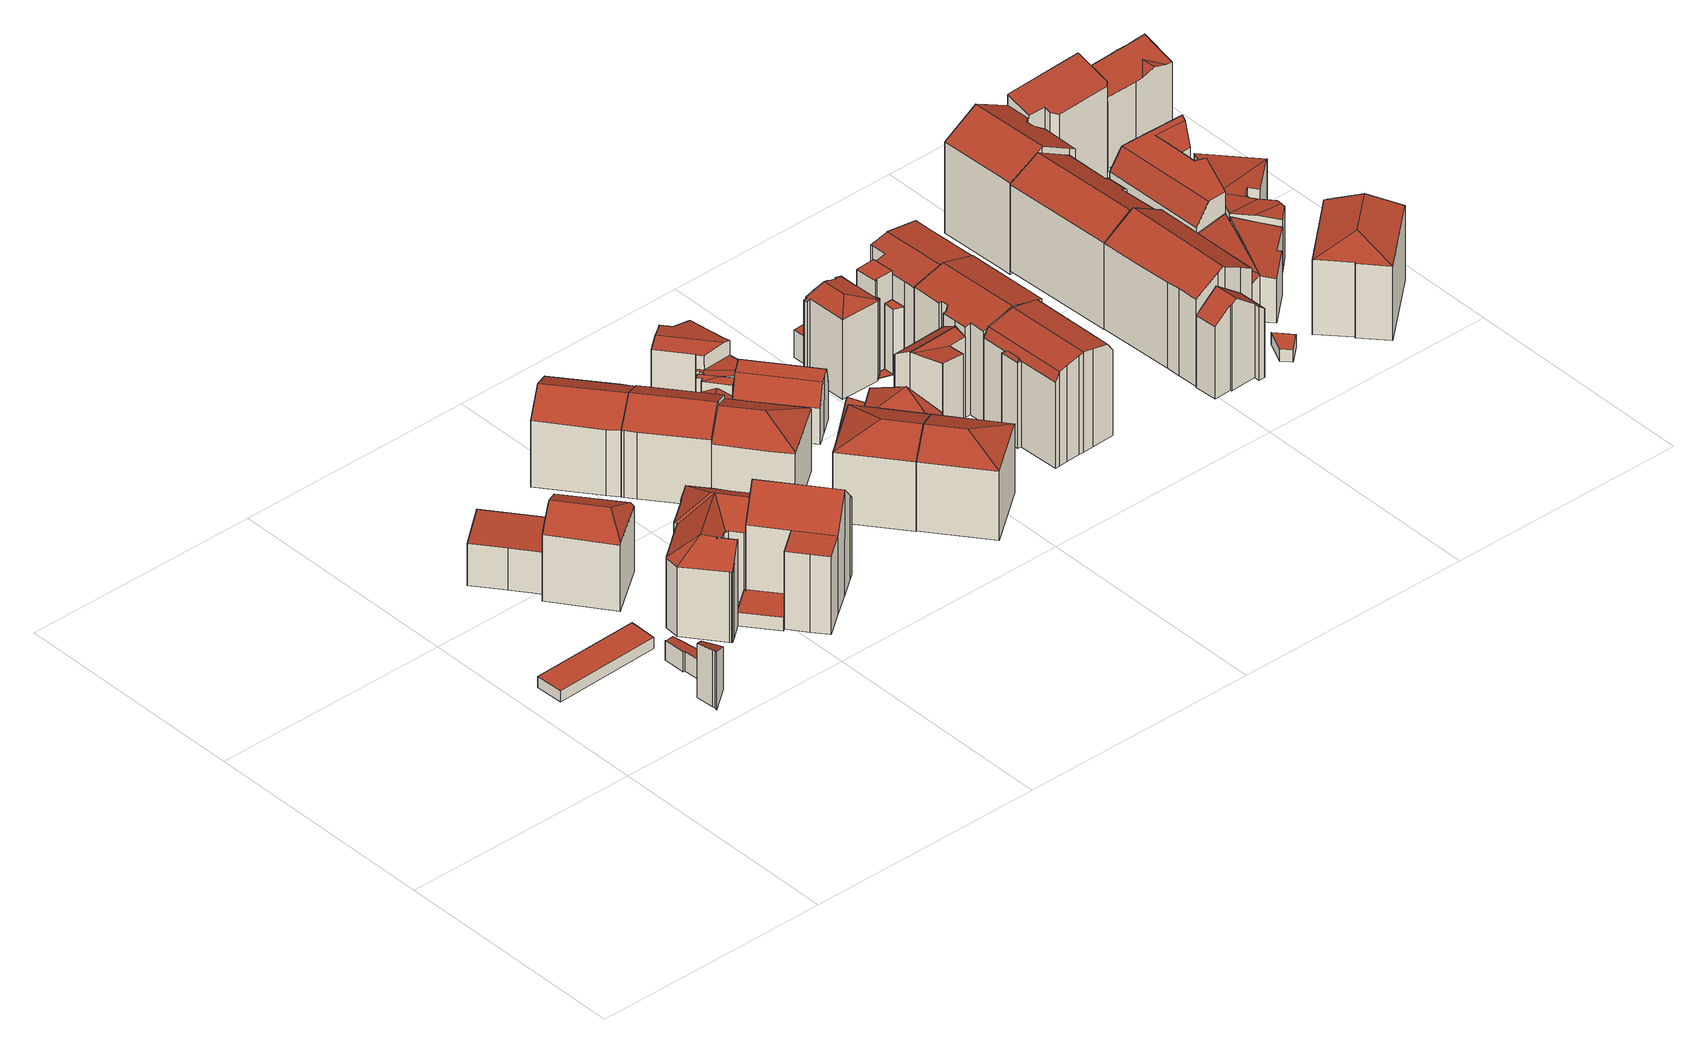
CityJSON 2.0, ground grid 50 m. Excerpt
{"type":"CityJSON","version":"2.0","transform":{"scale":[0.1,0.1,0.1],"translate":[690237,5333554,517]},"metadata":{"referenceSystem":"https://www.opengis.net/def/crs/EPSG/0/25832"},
"CityObjects":{
"building1":{"type":"Building","attributes":{"Gemeindeschluessel":"09162000","HoeheDach":"524.640","HoeheGrund":"522.161","Methode":"1000","NiedrigsteTraufeDesGebaeudes":"524.640","Geometrietyp2DReferenz":"3000","function":"31001_2000","roofType":"1000","measuredHeight":2.48},"geometry":[{"type":"MultiSurface","lod":"2","boundaries":[[[0,1,2,3]],[[4,2,1,5]],[[6,3,2,4]],[[0,7,5,1]],[[4,5,7,6]],[[3,6,7,0]]],"semantics":{"surfaces":[{"type":"WallSurface"},{"type":"RoofSurface"},{"type":"GroundSurface"}],"values":[0,1,0,0,0,2]}}]},
"building2":{"type":"Building","attributes":{"Gemeindeschluessel":"09162000","HoeheDach":"529.881","HoeheGrund":"517.242","Methode":"2000","NiedrigsteTraufeDesGebaeudes":"526.532","Geometrietyp2DReferenz":"3000","function":"31001_2000","roofType":"2100","measuredHeight":12.64},"geometry":[{"type":"MultiSurface","lod":"2","boundaries":[[[8,9,10,11,12,13,14,15]],[[16,17,18,19,20,21,22,23]],[[13,18,17,14]],[[11,20,19,12]],[[15,16,23,8]],[[12,19,18,13]],[[10,21,20,11]],[[8,23,22,9]],[[14,17,16,15]],[[9,22,21,10]]],"semantics":{"surfaces":[{"type":"GroundSurface"},{"type":"RoofSurface"},{"type":"WallSurface"}],"values":[0,1,2,2,2,2,2,2,2,2]}}]},
"building3":{"type":"Building","attributes":{"Gemeindeschluessel":"09162000","HoeheDach":"525.467","HoeheGrund":"521.162","Methode":"1000","NiedrigsteTraufeDesGebaeudes":"525.087","Geometrietyp2DReferenz":"3000","function":"31001_2000","roofType":"1000","measuredHeight":4.3},"geometry":[{"type":"MultiSurface","lod":"2","boundaries":[[[24,25,26,27]],[[28,29,30,31,24,27,32]],[[33,34,35,26,25,36,37]],[[31,36,25,24]],[[32,35,34,28]],[[29,33,37,30]],[[27,26,35,32]],[[33,29,28,34]],[[30,37,36,31]]],"semantics":{"surfaces":[{"type":"WallSurface"},{"type":"GroundSurface"},{"type":"RoofSurface"}],"values":[0,1,2,0,0,0,0,0,0]}}]},
"building4":{"type":"Building","attributes":{"Gemeindeschluessel":"09162000","HoeheDach":"531.888","HoeheGrund":"522.190","Methode":"2000","NiedrigsteTraufeDesGebaeudes":"531.393","Geometrietyp2DReferenz":"3000","function":"31001_1000","roofType":"1000","measuredHeight":9.7,"storeysAboveGround":3},"geometry":[{"type":"MultiSurface","lod":"2","boundaries":[[[38,39,40,41]],[[42,43,44,45]],[[46,47,43,42]],[[45,44,48,49]],[[39,48,44,43,47,40]],[[41,40,47,46]],[[41,46,42,45,49,38]],[[49,48,39,38]]],"semantics":{"surfaces":[{"type":"WallSurface"},{"type":"RoofSurface"},{"type":"GroundSurface"}],"values":[0,0,0,0,1,0,2,0]}}]},
"building5":{"type":"Building","attributes":{"Gemeindeschluessel":"09162000","HoeheDach":"539.670","HoeheGrund":"522.245","Methode":"2000","NiedrigsteTraufeDesGebaeudes":"536.514","Geometrietyp2DReferenz":"3000","function":"31001_1000","roofType":"3200","measuredHeight":17.43,"storeysAboveGround":5},"geometry":[{"type":"MultiSurface","lod":"2","boundaries":[[[50,51,52,53,54,55,56]],[[57,58,49,45,42,59]],[[53,60,61,54]],[[50,58,57,51]],[[42,45,55,54,61]],[[49,56,55,45]],[[58,50,56,49]],[[62,60,53,52]],[[52,51,57,59,62]],[[62,59,42,61,60]]],"semantics":{"surfaces":[{"type":"RoofSurface"},{"type":"GroundSurface"},{"type":"WallSurface"}],"values":[0,1,0,2,2,2,2,0,2,2]}}]},
"building6":{"type":"Building","attributes":{"Gemeindeschluessel":"09162000","HoeheDach":"525.543","HoeheGrund":"522.080","Methode":"1000","NiedrigsteTraufeDesGebaeudes":"525.543","Geometrietyp2DReferenz":"3000","function":"31001_1000","roofType":"1000","measuredHeight":3.46},"geometry":[{"type":"MultiSurface","lod":"2","boundaries":[[[63,64,65,66]],[[67,68,69,70]],[[69,68,65,64]],[[63,66,67,70]],[[66,65,68,67]],[[70,69,64,63]]],"semantics":{"surfaces":[{"type":"WallSurface"},{"type":"RoofSurface"},{"type":"GroundSurface"}],"values":[0,0,1,2,0,0]}}]},
"building7":{"type":"Building","attributes":{"Gemeindeschluessel":"09162000","HoeheDach":"541.050","HoeheGrund":"522.139","Methode":"2000","NiedrigsteTraufeDesGebaeudes":"537.330","Geometrietyp2DReferenz":"3000","function":"31001_1000","roofType":"3200","measuredHeight":18.91,"storeysAboveGround":4},"geometry":[{"type":"MultiSurface","lod":"2","boundaries":[[[71,72,73,74]],[[75,76,77,78]],[[79,80,81,82]],[[83,84,85,86,87]],[[88,89,90,91]],[[86,85,92,93,94,95,96,91,90,97,98]],[[99,100,72,71]],[[101,97,90,73,72,100]],[[102,96,95,103]],[[104,93,92,105]],[[106,107,108,109]],[[103,95,94,110]],[[75,111,112,113,114,76]],[[83,115,116,111,75,78,106,109,79,82,117,118,119,120,99,71,74,89,88,102,103,110,104,105,84]],[[121,122,81,80,108,107,77,76,114,123]],[[123,114,113]],[[105,92,85,84]],[[124,125,98,97,101]],[[121,118,117,122]],[[110,94,93,104]],[[123,98,125,126]],[[82,81,122,117]],[[99,120,124,101,100]],[[123,113,112,127,128,98]],[[123,126,129,121]],[[83,87,130,115]],[[115,130,131,116]],[[86,98,128,132,131,130,87]],[[74,73,90,89]],[[88,91,96,102]],[[118,121,129,119]],[[111,116,131,132,127,112]],[[132,128,127]],[[78,77,107,106]],[[109,108,80,79]],[[125,124,120,119,129,126]]],"semantics":{"surfaces":[{"type":"WallSurface"},{"type":"RoofSurface"},{"type":"GroundSurface"}],"values":[0,0,0,0,0,1,0,1,0,0,0,0,0,2,1,0,0,1,0,0,1,0,0,1,1,0,0,1,0,0,0,0,1,0,0,0]}}]},
"building8":{"type":"Building","attributes":{"Gemeindeschluessel":"09162000","HoeheDach":"544.870","HoeheGrund":"522.069","Methode":"2000","NiedrigsteTraufeDesGebaeudes":"524.970","Geometrietyp2DReferenz":"3000","function":"31001_1000","roofType":"3100","measuredHeight":22.8,"storeysAboveGround":6},"geometry":[{"type":"MultiSurface","lod":"2","boundaries":[[[133,134,135,106]],[[136,137,138,139,140]],[[141,142,143,144]],[[136,145,146,147,148,133,106,78,115,83,84,105,104,149,150,137]],[[148,151,134,133]],[[106,135,152,78]],[[105,153,154,104]],[[142,155,140,139,156,143]],[[115,157,144,83]],[[146,158,159,147]],[[145,160,158,146]],[[145,136,140,155,160]],[[84,161,153,105]],[[159,158,160,155,142,162]],[[150,163,138,137]],[[135,134,151,141,144,157,152]],[[148,147,159,162,151]],[[78,152,157,115]],[[84,83,144,143,156,161]],[[139,138,163,164,154,153,161,156]],[[104,154,164,149]],[[151,162,142,141]],[[149,164,163,150]]],"semantics":{"surfaces":[{"type":"WallSurface"},{"type":"GroundSurface"},{"type":"RoofSurface"}],"values":[0,0,0,1,0,0,0,2,0,0,0,0,0,2,0,2,0,0,0,2,0,0,0]}}]},
"building9":{"type":"Building","attributes":{"Gemeindeschluessel":"09162000","HoeheDach":"539.805","HoeheGrund":"521.990","Methode":"1000","NiedrigsteTraufeDesGebaeudes":"536.413","Geometrietyp2DReferenz":"3000","function":"31001_9998","roofType":"3100","measuredHeight":17.82,"storeysAboveGround":4},"geometry":[{"type":"MultiSurface","lod":"2","boundaries":[[[165,166,167,168]],[[169,170,171,172]],[[171,173,166,165,174,172]],[[175,176,170,169]],[[168,167,177,178]],[[179,175,169,172,174,165,168,178]],[[180,177,167,166,173]],[[170,176,180,173,171]],[[175,179,178,177,180,176]]],"semantics":{"surfaces":[{"type":"WallSurface"},{"type":"GroundSurface"},{"type":"RoofSurface"}],"values":[0,0,0,0,0,1,2,2,0]}}]},
"building10":{"type":"Building","attributes":{"Gemeindeschluessel":"09162000","HoeheDach":"539.995","HoeheGrund":"521.980","Methode":"1000","NiedrigsteTraufeDesGebaeudes":"536.562","Geometrietyp2DReferenz":"3000","function":"31001_9998","roofType":"3100","measuredHeight":18.02,"storeysAboveGround":4},"geometry":[{"type":"MultiSurface","lod":"2","boundaries":[[[181,182,183,184]],[[185,186,183,182,187,188,189,190]],[[184,183,186,191]],[[190,189,188,192,178,179,193,175]],[[181,194,195,196,187,182]],[[197,191,186,185,190,175]],[[198,199,200,201]],[[201,200,196,195]],[[178,192,199,198]],[[195,194,181,184,191,197,175,193,179,178,198,201]],[[187,196,200,199,192,188]]],"semantics":{"surfaces":[{"type":"WallSurface"},{"type":"RoofSurface"},{"type":"GroundSurface"}],"values":[0,1,0,0,0,0,0,0,0,2,1]}}]},
"building11":{"type":"Building","attributes":{"Gemeindeschluessel":"09162000","HoeheDach":"539.338","HoeheGrund":"522.050","Methode":"1000","NiedrigsteTraufeDesGebaeudes":"535.625","Geometrietyp2DReferenz":"3000","function":"31001_9998","roofType":"3200","measuredHeight":17.29,"storeysAboveGround":4},"geometry":[{"type":"MultiSurface","lod":"2","boundaries":[[[202,203,204,205,206,207]],[[205,208,209,210,206]],[[195,210,209,201]],[[208,211,212,213,214,201,209]],[[215,216,217,213,212,218,204,203]],[[219,215,203,202,207,181]],[[207,206,210,195,194,181]],[[218,212,211,208,205,204]],[[217,216,215,219,181,194,195,201,214,213]]],"semantics":{"surfaces":[{"type":"RoofSurface"},{"type":"WallSurface"},{"type":"GroundSurface"}],"values":[0,0,1,1,1,1,1,0,2]}}]},
"building12":{"type":"Building","attributes":{"Gemeindeschluessel":"09162000","HoeheDach":"525.120","HoeheGrund":"522.160","Methode":"2000","NiedrigsteTraufeDesGebaeudes":"525.120","Geometrietyp2DReferenz":"3000","function":"31001_2000","roofType":"1000","measuredHeight":2.96},"geometry":[{"type":"MultiSurface","lod":"2","boundaries":[[[220,221,222,223]],[[224,225,221,220]],[[226,227,228,229]],[[229,228,225,224]],[[223,226,229,224,220]],[[223,222,227,226]],[[221,225,228,227,222]]],"semantics":{"surfaces":[{"type":"WallSurface"},{"type":"GroundSurface"},{"type":"RoofSurface"}],"values":[0,0,0,0,1,0,2]}}]},
"building13":{"type":"Building","attributes":{"Gemeindeschluessel":"09162000","HoeheDach":"540.180","HoeheGrund":"521.940","Methode":"2000","NiedrigsteTraufeDesGebaeudes":"537.016","Geometrietyp2DReferenz":"3000","function":"31001_9998","roofType":"3200","measuredHeight":18.24,"storeysAboveGround":4},"geometry":[{"type":"MultiSurface","lod":"2","boundaries":[[[230,231,232]],[[233,234,230,232]],[[235,233,232,236]],[[237,238,239,240,241,242]],[[235,243,239,238,234,233]],[[243,235,236,244,245,241,240,239]],[[245,246,242,241]],[[234,238,237,242,246,231,230]],[[232,231,246,245,244,236]]],"semantics":{"surfaces":[{"type":"RoofSurface"},{"type":"WallSurface"},{"type":"GroundSurface"}],"values":[0,0,1,1,1,2,1,0,1]}}]},
"building14":{"type":"Building","attributes":{"Gemeindeschluessel":"09162000","HoeheDach":"525.153","HoeheGrund":"522.140","Methode":"1000","NiedrigsteTraufeDesGebaeudes":"525.153","Geometrietyp2DReferenz":"3000","function":"31001_2000","roofType":"1000","measuredHeight":3.01},"geometry":[{"type":"MultiSurface","lod":"2","boundaries":[[[247,248,249,250]],[[251,252,253,254]],[[255,256,254,253]],[[257,247,250,251,254,256]],[[247,257,256,255,258,248]],[[248,258,255,253,252,249]],[[250,249,252,251]]],"semantics":{"surfaces":[{"type":"WallSurface"},{"type":"GroundSurface"},{"type":"RoofSurface"}],"values":[0,0,0,1,0,2,0]}}]},
"building15":{"type":"Building","attributes":{"Gemeindeschluessel":"09162000","HoeheDach":"532.140","HoeheGrund":"522.130","Methode":"2000","NiedrigsteTraufeDesGebaeudes":"529.774","Geometrietyp2DReferenz":"3000","function":"31001_9998","roofType":"3100","measuredHeight":10.01,"storeysAboveGround":2},"geometry":[{"type":"MultiSurface","lod":"2","boundaries":[[[259,260,254,261,262,263,264]],[[265,266,267,268,269,270,271]],[[272,273,274,275,276,277]],[[267,266,278,279,280,268]],[[254,260,281,251]],[[282,264,263,265,271]],[[265,263,262,283,278,266]],[[275,274,284,285,286,276]],[[287,270,269,288]],[[289,251,281,284,274,273]],[[285,259,264,282,271,286]],[[276,286,271,270,287,290,277]],[[288,269,268,280]],[[261,254,251,289,273,272,277,290,287,288,280,279,278,283,262]],[[281,260,259,285,284]]],"semantics":{"surfaces":[{"type":"WallSurface"},{"type":"RoofSurface"},{"type":"GroundSurface"}],"values":[0,1,0,0,0,1,0,1,0,0,0,0,0,2,1]}}]},
"building16":{"type":"Building","attributes":{"Gemeindeschluessel":"09162000","HoeheDach":"540.204","HoeheGrund":"522.020","Methode":"1000","NiedrigsteTraufeDesGebaeudes":"537.144","Geometrietyp2DReferenz":"3000","function":"31001_9998","roofType":"3200","measuredHeight":18.18,"storeysAboveGround":5},"geometry":[{"type":"MultiSurface","lod":"2","boundaries":[[[291,292,293,233]],[[294,295,291,296]],[[292,295,238,293]],[[296,297,298,299,294]],[[296,291,233,297]],[[299,238,295,294]],[[233,293,238,299,298,297]],[[295,292,291]]],"semantics":{"surfaces":[{"type":"RoofSurface"},{"type":"WallSurface"},{"type":"GroundSurface"}],"values":[0,1,0,2,1,1,1,0]}}]},
"building17":{"type":"Building","attributes":{"Gemeindeschluessel":"09162000","HoeheDach":"535.480","HoeheGrund":"522.100","Methode":"2000","NiedrigsteTraufeDesGebaeudes":"531.820","Geometrietyp2DReferenz":"3000","function":"31001_9998","roofType":"3100","measuredHeight":13.38,"storeysAboveGround":4},"geometry":[{"type":"MultiSurface","lod":"2","boundaries":[[[300,301,302,303,304,305]],[[306,307,308,309,310,311,312]],[[313,307,306,262]],[[300,305,314,315]],[[278,312,311,316]],[[317,318,319,320]],[[321,322,323,324,325,326,327,328,329,319,318,330]],[[331,328,327,332]],[[313,333,334,308,307]],[[335,336,333,313,262,278,316,337,301,300,315,338,339,340,341,317,320,342,331,332]],[[343,310,309,303,302]],[[338,323,322,339]],[[262,306,312,278]],[[309,344,304,303]],[[340,321,330,341]],[[337,316,311,310,343]],[[341,330,318,317]],[[320,319,329,342]],[[309,345,326,325,344]],[[335,346,347,336]],[[338,315,314,324,323]],[[337,343,302,301]],[[335,332,327,326,345,346]],[[305,304,344,325,324,314]],[[328,331,342,329]],[[336,347,334,333]],[[309,308,334,347,346,345]],[[321,340,339,322]]],"semantics":{"surfaces":[{"type":"WallSurface"},{"type":"RoofSurface"},{"type":"GroundSurface"}],"values":[0,1,0,0,0,0,1,0,0,2,1,0,0,0,0,0,0,0,0,0,0,0,0,1,0,0,1,0]}}]},
"building18":{"type":"Building","attributes":{"Gemeindeschluessel":"09162000","HoeheDach":"533.940","HoeheGrund":"521.995","Methode":"2000","NiedrigsteTraufeDesGebaeudes":"529.740","Geometrietyp2DReferenz":"3000","function":"31001_9998","roofType":"9999","measuredHeight":11.95,"storeysAboveGround":2},"geometry":[{"type":"MultiSurface","lod":"2","boundaries":[[[348,349,350,351]],[[352,353,354,355,356]],[[357,354,353,358]],[[359,360,361,356,355]],[[350,349,362,363,260]],[[364,358,353,352,365]],[[359,355,354,357]],[[366,367,361,360]],[[351,350,260,368]],[[364,348,351,368,366,360,359,357,358]],[[366,368,260,363,367]],[[348,364,365,362,349]],[[362,365,352,356,361,367,363]]],"semantics":{"surfaces":[{"type":"WallSurface"},{"type":"RoofSurface"},{"type":"GroundSurface"}],"values":[0,1,0,0,1,0,0,0,0,2,0,0,1]}}]},
"building19":{"type":"Building","attributes":{"Gemeindeschluessel":"09162000","HoeheDach":"525.887","HoeheGrund":"521.960","Methode":"1000","NiedrigsteTraufeDesGebaeudes":"523.948","Geometrietyp2DReferenz":"3000","function":"31001_2000","roofType":"2100","measuredHeight":3.93},"geometry":[{"type":"MultiSurface","lod":"2","boundaries":[[[369,370,371,372,373,374,375]],[[376,377,378,374,373,372]],[[370,369,375,379,380,381]],[[371,370,381,382,376,372]],[[382,381,380,379,378,377,376]],[[379,375,374,378]]],"semantics":{"surfaces":[{"type":"GroundSurface"},{"type":"WallSurface"},{"type":"RoofSurface"}],"values":[0,1,1,1,2,1]}}]},
"building20":{"type":"Building","attributes":{"Gemeindeschluessel":"09162000","HoeheDach":"532.690","HoeheGrund":"521.930","Methode":"1000","NiedrigsteTraufeDesGebaeudes":"529.383","Geometrietyp2DReferenz":"3000","function":"31001_1000","roofType":"3200","measuredHeight":10.76,"storeysAboveGround":2},"geometry":[{"type":"MultiSurface","lod":"2","boundaries":[[[383,384,385,386]],[[386,387,388,389,390,391,383]],[[388,392,393,389]],[[385,394,395]],[[384,396,394,385]],[[386,385,395,387]],[[391,396,384,383]],[[387,395,392,388]],[[396,391,390,389,393,394]],[[394,393,392,395]]],"semantics":{"surfaces":[{"type":"WallSurface"},{"type":"GroundSurface"},{"type":"RoofSurface"}],"values":[0,1,0,2,2,0,0,0,0,2]}}]},
"building21":{"type":"Building","attributes":{"Gemeindeschluessel":"09162000","HoeheDach":"540.610","HoeheGrund":"522.020","Methode":"2000","NiedrigsteTraufeDesGebaeudes":"538.799","Geometrietyp2DReferenz":"3000","function":"31001_9998","roofType":"1000","measuredHeight":18.59,"storeysAboveGround":5},"geometry":[{"type":"MultiSurface","lod":"2","boundaries":[[[397,398,399,400,401,402]],[[403,404,405,406,407,408,409]],[[410,411,412,413,414,415]],[[416,403,409,417,418,419]],[[420,421,422,423,424,425]],[[426,427,418,417,409,408,411,410,415]],[[428,429,430,398,397,402,401,431,432,419,418,427,433]],[[407,406,405,434,422,421,420,399,398,397,398,430,429,428,433,435,414,413,412]],[[432,424,423,436,404,403,416,419]],[[431,401,402,401,400,425,424,432]],[[434,405,404,436,423,422]],[[412,411,408,407]],[[435,433,427,426,415,414]],[[420,425,400,399]]],"semantics":{"surfaces":[{"type":"WallSurface"},{"type":"RoofSurface"},{"type":"GroundSurface"}],"values":[0,0,0,0,0,1,0,2,1,1,0,0,0,0]}}]},
"building22":{"type":"Building","attributes":{"Gemeindeschluessel":"09162000","HoeheDach":"528.140","HoeheGrund":"522.150","Methode":"2000","NiedrigsteTraufeDesGebaeudes":"528.140","Geometrietyp2DReferenz":"3000","function":"31001_2000","roofType":"1000","measuredHeight":5.99},"geometry":[{"type":"MultiSurface","lod":"2","boundaries":[[[437,438,439,440]],[[440,439,441,442]],[[443,444,445,446]],[[446,445,447,448]],[[445,444,441,439,438,449,450,447]],[[448,447,450,451]],[[442,441,444,443]],[[448,451,452,437,440,442,443,446]],[[451,450,449,452]],[[452,449,438,437]]],"semantics":{"surfaces":[{"type":"WallSurface"},{"type":"RoofSurface"},{"type":"GroundSurface"}],"values":[0,0,0,0,1,0,0,2,0,0]}}]},
"building23":{"type":"Building","attributes":{"Gemeindeschluessel":"09162000","HoeheDach":"536.360","HoeheGrund":"521.959","Methode":"9999","NiedrigsteTraufeDesGebaeudes":"522.053","Geometrietyp2DReferenz":"3000","function":"31001_2000","roofType":"1000","measuredHeight":14.4},"geometry":[{"type":"MultiSurface","lod":"2","boundaries":[[[453,454,455,456]],[[457,458,459,460,461,462]],[[462,461,463,464]],[[465,459,458,455,454]],[[457,462,464,453,456]],[[466,463,461,460]],[[465,466,460,459]],[[456,455,458,457]],[[464,463,466,465,454,453]]],"semantics":{"surfaces":[{"type":"WallSurface"},{"type":"RoofSurface"},{"type":"GroundSurface"}],"values":[0,0,0,1,2,1,0,0,0]}}]},
"building24":{"type":"Building","attributes":{"Gemeindeschluessel":"09162000","HoeheDach":"543.750","HoeheGrund":"521.941","Methode":"2000","NiedrigsteTraufeDesGebaeudes":"540.591","Geometrietyp2DReferenz":"3000","function":"31001_1000","roofType":"3100","measuredHeight":21.81,"storeysAboveGround":5},"geometry":[{"type":"MultiSurface","lod":"2","boundaries":[[[467,468,469,470]],[[471,472,473,474,475,476,477,478,479,480,481]],[[473,472,482]],[[470,469,483,484]],[[485,484,483,479,478]],[[467,486,487,488,468]],[[489,477,476,490]],[[491,471,481,492]],[[486,493,494,495,487]],[[486,467,470,484,485,489,490,496,497,491,492,498,493]],[[495,494,499,500]],[[491,497,482,472,471]],[[488,487,495,500,501]],[[475,474,502]],[[492,481,480,501,500,499,498]],[[502,474,473,482]],[[485,478,477,489]],[[496,502,482,497]],[[498,499,494,493]],[[479,483,469,468,488,501,480]],[[496,490,476,475,502]]],"semantics":{"surfaces":[{"type":"WallSurface"},{"type":"RoofSurface"},{"type":"GroundSurface"}],"values":[0,1,1,0,0,0,0,0,0,2,1,0,1,1,0,1,0,0,0,1,0]}}]},
"building25":{"type":"Building","attributes":{"Gemeindeschluessel":"09162000","HoeheDach":"543.053","HoeheGrund":"521.600","Methode":"2000","NiedrigsteTraufeDesGebaeudes":"538.747","Geometrietyp2DReferenz":"3000","function":"31001_9998","roofType":"3100","measuredHeight":21.45,"storeysAboveGround":5},"geometry":[{"type":"MultiSurface","lod":"2","boundaries":[[[503,504,505,506,507,508,509,510,511,512]],[[513,514,515,516]],[[517,518,519,520]],[[521,522,523,524]],[[525,518,517,526,527,528]],[[516,515,529,530]],[[531,532,533,534]],[[535,536,537,538]],[[539,540,541,542,543,544]],[[534,533,528,527]],[[545,532,531,546,547]],[[514,548,549,515]],[[550,551,552,553,554,555,506,505,504,503,512,556,557,523,522,558]],[[540,559,560,561,562,563,541]],[[520,519,564,565]],[[538,537,566,567]],[[568,569,570,554,553,552,551,571]],[[572,573,507,506,555,574]],[[549,548,575,576,577,566,537,536,564,519,518,525]],[[524,523,557,578]],[[556,512,511,579,580,581]],[[572,574,570,569,568,571,563,562,561,582,583,513,516,530,584,585,546,531,534,527,526,517,520,565,535,538,567,586,587,521,524,578,581,580,579,588,589,590,573]],[[510,509,508,507,573,590,589,588,579,511]],[[558,543,542,550]],[[559,540,539,576]],[[577,544,543,558,522,521,587,586,567,566]],[[565,564,536,535]],[[578,557,556,581]],[[591,529,515,549,525,528,533,532,545,547,592]],[[576,539,544,577]],[[574,555,554,570]],[[513,583,582,561,560,575,548,514]],[[575,560,559,576]],[[585,592,547,546]],[[584,530,529,591,592,585]],[[571,551,550,542,541,563]]],"semantics":{"surfaces":[{"type":"RoofSurface"},{"type":"WallSurface"},{"type":"GroundSurface"}],"values":[0,1,1,1,1,1,1,1,0,1,1,0,0,1,1,1,1,1,0,1,1,2,1,1,1,1,1,1,0,1,1,1,0,1,1,1]}}]},
"building26":{"type":"Building","attributes":{"Gemeindeschluessel":"09162000","HoeheDach":"525.810","HoeheGrund":"522.050","Methode":"1000","NiedrigsteTraufeDesGebaeudes":"525.810","Geometrietyp2DReferenz":"3000","function":"31001_2000","roofType":"1000","measuredHeight":3.76},"geometry":[{"type":"MultiSurface","lod":"2","boundaries":[[[593,594,595,596]],[[597,598,599,600]],[[601,602,594,593]],[[596,597,600,603,604,601,593]],[[604,605,602,601]],[[603,606,605,604]],[[600,599,606,603]],[[594,602,605,606,599,598,595]],[[596,595,598,597]]],"semantics":{"surfaces":[{"type":"WallSurface"},{"type":"GroundSurface"},{"type":"RoofSurface"}],"values":[0,0,0,1,0,0,0,2,0]}}]},
"building27":{"type":"Building","attributes":{"Gemeindeschluessel":"09162000","HoeheDach":"544.003","HoeheGrund":"521.900","Methode":"2000","NiedrigsteTraufeDesGebaeudes":"541.695","Geometrietyp2DReferenz":"3000","function":"31001_9998","roofType":"3100","measuredHeight":22.1,"storeysAboveGround":5},"geometry":[{"type":"MultiSurface","lod":"2","boundaries":[[[607,608,609,610]],[[611,612,613,614]],[[615,613,612,616,617,618,619,620]],[[621,622,623,624]],[[624,623,625,626]],[[627,620,619,628]],[[498,629,492,630,631,632,621,624,626,633,607,610,628,619,618,617,616]],[[610,609,627,628]],[[632,634,622,621]],[[634,635,636,637,614,613,615,620,627,609,608,638,625,623,622]],[[492,637,636,630]],[[625,638,608,607,633,626]],[[616,612,611,498]],[[629,498,611,614,637,492]],[[632,631,630,636,635,634]]],"semantics":{"surfaces":[{"type":"WallSurface"},{"type":"RoofSurface"},{"type":"GroundSurface"}],"values":[0,1,0,0,0,0,2,0,0,1,0,0,0,0,0]}}]},
"building28":{"type":"Building","attributes":{"Gemeindeschluessel":"09162000","HoeheDach":"541.361","HoeheGrund":"521.810","Methode":"2000","NiedrigsteTraufeDesGebaeudes":"536.863","Geometrietyp2DReferenz":"3000","function":"31001_1000","roofType":"3100","measuredHeight":19.55,"storeysAboveGround":4},"geometry":[{"type":"MultiSurface","lod":"2","boundaries":[[[639,640,641,642,643,644]],[[645,646,644,643,642,647,648,649,650,651,652,653,654,655]],[[648,656,657,649]],[[649,657,658,650]],[[646,645,655,659,660,661]],[[648,647,642,641,662,656]],[[653,663,664,654]],[[658,657,656,662,665,666]],[[654,664,659,655]],[[650,658,666,651]],[[641,640,639,661,660,659,664,663,665,662]],[[646,661,639,644]],[[665,663,653,652,651,666]]],"semantics":{"surfaces":[{"type":"WallSurface"},{"type":"GroundSurface"},{"type":"RoofSurface"}],"values":[0,1,0,0,0,0,0,2,0,0,2,0,0]}}]},
"building29":{"type":"Building","attributes":{"Gemeindeschluessel":"09162000","HoeheDach":"544.905","HoeheGrund":"521.960","Methode":"1000","NiedrigsteTraufeDesGebaeudes":"540.694","Geometrietyp2DReferenz":"3000","function":"31001_9998","roofType":"3100","measuredHeight":22.95,"storeysAboveGround":5},"geometry":[{"type":"MultiSurface","lod":"2","boundaries":[[[667,668,669,670]],[[671,672,673,674]],[[675,676,677,678,679,680,681,682,683]],[[684,685,676,675,683,686]],[[687,670,669,680,679,688]],[[682,681,689,690,691,692,686,683]],[[674,673,668,667]],[[690,689,693,694]],[[695,677,676,685]],[[669,668,673,672,696,693,689,681,680]],[[697,671,674,667,670,687,688,698,695,685,684,686,692,691,690,694]],[[694,693,696,697]],[[697,696,672,671]],[[688,679,678,698]],[[698,678,677,695]]],"semantics":{"surfaces":[{"type":"WallSurface"},{"type":"RoofSurface"},{"type":"GroundSurface"}],"values":[0,0,1,0,0,0,0,0,0,1,2,0,0,0,0]}}]},
"building30":{"type":"Building","attributes":{"Gemeindeschluessel":"09162000","HoeheDach":"544.667","HoeheGrund":"521.930","Methode":"2000","NiedrigsteTraufeDesGebaeudes":"540.165","Geometrietyp2DReferenz":"3000","function":"31001_9998","roofType":"3100","measuredHeight":22.74,"storeysAboveGround":5},"geometry":[{"type":"MultiSurface","lod":"2","boundaries":[[[699,700,701,702,703,704,705,706,707,708,709,710,711]],[[699,712,713,700]],[[711,714,712,699]],[[710,715,714,711]],[[708,716,717,709]],[[718,719,713,712,714,715,717,716,720,721,722]],[[723,718,722,724]],[[709,717,715,710]],[[722,721,706,705,704,724]],[[702,701,700,713,719,718,723,703]],[[720,716,708,707,706,721]],[[703,723,724,704]]],"semantics":{"surfaces":[{"type":"GroundSurface"},{"type":"WallSurface"},{"type":"RoofSurface"}],"values":[0,1,1,1,1,2,2,1,1,1,1,1]}}]},
"building31":{"type":"Building","attributes":{"Gemeindeschluessel":"09162000","HoeheDach":"524.408","HoeheGrund":"521.680","Methode":"1000","NiedrigsteTraufeDesGebaeudes":"524.408","Geometrietyp2DReferenz":"3000","function":"31001_2000","roofType":"1000","measuredHeight":2.73},"geometry":[{"type":"MultiSurface","lod":"2","boundaries":[[[725,726,727,728]],[[727,729,730,728]],[[725,731,732,726]],[[728,730,731,725]],[[730,729,732,731]],[[726,732,729,727]]],"semantics":{"surfaces":[{"type":"GroundSurface"},{"type":"WallSurface"},{"type":"RoofSurface"}],"values":[0,1,1,1,2,1]}}]},
"building32":{"type":"Building","attributes":{"Gemeindeschluessel":"09162000","HoeheDach":"532.042","HoeheGrund":"521.900","Methode":"2000","NiedrigsteTraufeDesGebaeudes":"530.549","Geometrietyp2DReferenz":"3000","function":"31001_9998","roofType":"1000","measuredHeight":10.14,"storeysAboveGround":2},"geometry":[{"type":"MultiSurface","lod":"2","boundaries":[[[733,734,735,736]],[[737,738,739,740]],[[741,742,737,740,743,744,733,736]],[[744,745,734,733]],[[739,738,746,747]],[[743,740,739,747,745,744]],[[736,735,748,741]],[[747,746,748,735,734,745]],[[737,742,741,748,746,738]]],"semantics":{"surfaces":[{"type":"WallSurface"},{"type":"GroundSurface"},{"type":"RoofSurface"}],"values":[0,0,1,0,2,0,0,2,0]}}]},
"building33":{"type":"Building","attributes":{"Gemeindeschluessel":"09162000","HoeheDach":"532.962","HoeheGrund":"521.830","Methode":"2000","NiedrigsteTraufeDesGebaeudes":"531.398","Geometrietyp2DReferenz":"3000","function":"31001_9998","roofType":"9999","measuredHeight":11.13,"storeysAboveGround":2},"geometry":[{"type":"MultiSurface","lod":"2","boundaries":[[[749,750,751,752,753,754]],[[755,756,757,758]],[[759,760,756,755]],[[761,762,760,759]],[[751,750,762,761]],[[756,760,762,750,749,754,763,757]],[[757,763,754,753,764,758]],[[761,759,755,758,764,753,752,751]]],"semantics":{"surfaces":[{"type":"WallSurface"},{"type":"RoofSurface"},{"type":"GroundSurface"}],"values":[0,0,0,0,0,1,0,2]}}]},
"building34":{"type":"Building","attributes":{"Gemeindeschluessel":"09162000","HoeheDach":"540.070","HoeheGrund":"521.830","Methode":"1000","NiedrigsteTraufeDesGebaeudes":"538.076","Geometrietyp2DReferenz":"3000","function":"31001_9998","roofType":"3200","measuredHeight":18.24,"storeysAboveGround":4},"geometry":[{"type":"MultiSurface","lod":"2","boundaries":[[[765,766,767,768,769,770,771,772,773,774,775]],[[776,777,778,779,780]],[[781,782,783,771,770,769]],[[765,778,777,766]],[[784,785,775,774,773,786]],[[785,784,779,778]],[[766,777,776,767]],[[780,779,784,786,787,783,782,781]],[[787,786,773,772,771,783]],[[768,767,776,780,781,769]],[[775,785,778,765]]],"semantics":{"surfaces":[{"type":"GroundSurface"},{"type":"RoofSurface"},{"type":"WallSurface"}],"values":[0,1,2,2,2,1,2,1,2,2,2]}}]},
"building35":{"type":"Building","attributes":{"Gemeindeschluessel":"09162000","HoeheDach":"545.440","HoeheGrund":"521.240","Methode":"2000","NiedrigsteTraufeDesGebaeudes":"536.567","Geometrietyp2DReferenz":"3000","function":"31001_1000","roofType":"3100","measuredHeight":24.2,"storeysAboveGround":5},"geometry":[{"type":"MultiSurface","lod":"2","boundaries":[[[788,789,790]],[[791,792,793,794]],[[795,796,797,798,799,800,801,802,803,804,805,806]],[[807,808,809,810,811,812]],[[813,814,815,816]],[[817,798,797,818]],[[815,814,819,820,821,822,823,824,825]],[[826,800,799,827]],[[828,789,788]],[[829,830,831,832,833,834]],[[835,836,837,794,793,828,788,790,838,839]],[[837,836,835,839,840,841,842,843,844,845,813,816,846,847,826,827,817,818,848,849,850,851,834,833,832,852,853,854,855,856,857,812,811,810,791,794]],[[858,806,805,831,830,829]],[[810,809,792,791]],[[804,803,824,823,822,859,860,807,812,857,856,855,854,853]],[[847,801,800,826]],[[841,861,862,842]],[[859,822,821,863]],[[850,849,795,806,858,851]],[[845,819,814,813]],[[831,805,804,853,852,832]],[[802,825,824,803]],[[863,862,861,864,838,790,789,828,793,792,809,808,807,860,859]],[[848,796,795,849]],[[840,839,838,864,861,841]],[[844,820,819,845]],[[818,797,796,848]],[[846,816,815,825,802,801,847]],[[844,843,842,862,863,821,820]],[[851,858,829,834]],[[827,799,798,817]]],"semantics":{"surfaces":[{"type":"RoofSurface"},{"type":"WallSurface"},{"type":"GroundSurface"}],"values":[0,1,0,1,1,1,0,1,0,1,1,2,0,1,1,1,1,1,1,1,1,1,0,1,1,1,1,1,1,1,1]}}]},
"building36":{"type":"Building","attributes":{"Gemeindeschluessel":"09162000","HoeheDach":"536.680","HoeheGrund":"521.840","Methode":"2000","NiedrigsteTraufeDesGebaeudes":"532.436","Geometrietyp2DReferenz":"3000","function":"31001_9998","roofType":"1000","measuredHeight":14.84,"storeysAboveGround":3},"geometry":[{"type":"MultiSurface","lod":"2","boundaries":[[[865,866,867,868,869,870,871,872]],[[873,874,875,876]],[[877,865,872,878]],[[879,880,875]],[[881,882,873,876,883,884,885,886,887,888,871,870,869,868]],[[889,882,881,868,867,890]],[[888,878,872,871]],[[874,889,890,879,875]],[[883,876,875,880,891]],[[892,884,883,891]],[[893,894,892,891,880,879,890,867,866,865,877]],[[887,886,893,877,878,888]],[[886,885,884,892,894,893]],[[882,889,874,873]]],"semantics":{"surfaces":[{"type":"WallSurface"},{"type":"RoofSurface"},{"type":"GroundSurface"}],"values":[0,0,1,0,2,0,0,1,0,0,1,0,0,0]}}]},
"building37":{"type":"Building","attributes":{"Gemeindeschluessel":"09162000","HoeheDach":"533.707","HoeheGrund":"521.830","Methode":"2000","NiedrigsteTraufeDesGebaeudes":"533.043","Geometrietyp2DReferenz":"3000","function":"31001_9998","roofType":"1000","measuredHeight":11.88,"storeysAboveGround":2},"geometry":[{"type":"MultiSurface","lod":"2","boundaries":[[[895,896,897,898,899,900,901,902,903,904,905,751,906,907,753,886,908,884,909,910]],[[911,912,913,914,915]],[[916,917,918,919,920,921,922]],[[907,906,751,923,917,916,922,753]],[[897,924,925,898]],[[753,922,926,886]],[[896,927,924,897]],[[926,915,914,884,908,886]],[[900,899,898,925,928,929]],[[884,914,913,909]],[[928,925,924,927,911,915]],[[905,930,923,751]],[[896,895,910,912,911,927]],[[921,920,919,903,902,901,900,929]],[[923,930,918,917]],[[905,904,903,919,918,930]],[[909,913,912,910]],[[921,929,928,915,926,922]]],"semantics":{"surfaces":[{"type":"GroundSurface"},{"type":"RoofSurface"},{"type":"WallSurface"}],"values":[0,1,1,2,2,2,2,2,2,2,1,2,2,2,1,2,2,1]}}]}
},
"vertices":[
[236,254,52],[236,254,76],[236,197,76],[236,197,52],[11,189,76],[9,247,76],[11,189,52],[9,247,52],
[242,90,2],[243,90,2],[267,107,2],[290,78,2],[292,77,2],[244,40,2],[245,46,2],[244,52,2],[244,52,126],[245,46,127],[244,40,129],[292,77,95],[290,78,96],[267,107,103],[243,90,120],[242,90,120],
[238,122,42],[238,122,85],[237,168,85],[237,168,42],[257,171,42],[267,107,42],[243,90,42],[242,122,42],[240,168,42],[267,107,81],[257,171,82],[240,168,84],[242,122,84],[243,90,84],
[158,493,52],[158,493,144],[114,550,144],[114,550,52],[272,499,52],[272,499,149],[226,463,146],[226,463,52],[188,608,52],[188,608,149],[197,441,144],[197,441,52],
[182,429,197],[263,316,196],[267,319,198],[297,379,227],[231,467,227],[226,463,224],[197,441,207],[263,316,52],[182,429,52],[358,386,52],[354,392,202],[272,499,202],[358,386,195],
[188,608,51],[188,608,85],[239,646,85],[239,646,51],[322,537,51],[322,537,85],[272,499,85],[272,499,51],
[424,335,51],[424,335,205],[423,336,204],[423,336,51],[367,179,51],[367,179,240],[389,151,240],[389,151,51],[351,119,51],[351,119,205],[350,120,205],[350,120,51],[445,190,51],[491,225,51],[491,225,240],[490,224,240],[445,190,204],[485,329,51],[458,363,51],[458,363,204],[485,329,204],[525,250,213],[536,259,204],[506,299,204],[489,321,205],[483,328,205],[445,283,240],[450,277,240],[369,294,51],[369,294,205],[370,293,206],[483,328,51],[489,321,51],[536,259,51],[525,250,51],[390,149,51],[390,149,240],[362,127,215],[362,127,51],[506,299,51],[416,216,51],[416,216,204],[368,179,205],[368,179,240],[443,192,51],[426,214,51],[347,123,51],[290,196,51],[294,229,51],[373,289,51],[290,196,204],[347,123,205],[351,203,240],[373,289,205],[370,287,204],[294,230,204],[418,215,203],[422,218,203],[294,229,203],[443,192,204],[426,214,204],[425,214,203],
[440,85,51],[440,85,80],[390,149,80],[588,91,51],[627,120,51],[627,120,234],[591,94,279],[588,91,275],[494,126,80],[494,126,221],[445,190,221],[445,190,80],[541,56,51],[495,22,51],[472,51,51],[444,88,51],[601,174,51],[637,128,51],[444,88,80],[389,151,80],[525,250,235],[536,259,221],[545,59,221],[491,225,279],[443,192,80],[495,22,221],[472,51,221],[541,56,221],[491,225,278],[444,88,221],[637,128,221],[601,174,221],
[493,773,50],[493,773,194],[576,668,194],[576,668,50],[469,586,50],[469,586,194],[388,692,195],[388,692,50],[440,732,228],[440,732,50],[487,565,50],[487,565,195],[593,645,194],[593,645,50],[540,605,50],[540,605,228],
[585,439,50],[585,439,196],[504,542,196],[504,542,50],[487,564,196],[490,561,196],[637,480,230],[540,605,230],[530,597,223],[487,565,196],[490,561,50],[593,645,196],[530,597,50],[637,480,50],[641,483,50],[641,483,228],[487,564,50],[608,626,50],[608,626,196],[690,522,196],[690,522,50],
[647,357,187],[676,320,187],[678,321,188],[689,414,223],[637,480,223],[585,439,188],[783,402,188],[690,522,188],[641,483,221],[783,402,187],[785,400,186],[785,400,50],[783,402,50],[676,320,50],[678,321,50],[732,361,50],[732,361,187],[647,357,50],
[713,540,52],[713,540,81],[682,581,81],[682,581,52],[724,549,52],[724,549,81],[708,600,52],[708,600,81],[739,560,81],[739,560,52],
[816,253,232],[829,352,201],[716,266,201],[807,149,201],[863,192,232],[807,149,49],[716,266,49],[869,300,201],[918,235,201],[918,235,49],[869,300,49],[843,336,49],[843,336,200],[863,192,49],[829,352,49],[830,353,49],[830,353,200],
[744,523,51],[744,523,82],[724,549,82],[724,549,51],[739,560,51],[739,560,82],[752,571,82],[752,571,51],[772,545,82],[772,545,51],[765,539,51],[765,539,82],
[759,577,128],[752,571,128],[759,577,51],[776,590,51],[776,590,151],[759,577,151],[760,610,151],[741,634,151],[741,635,151],[735,643,151],[725,636,151],[732,627,151],[725,622,151],[704,606,51],[708,600,51],[708,600,131],[704,606,128],[703,606,128],[703,606,51],[741,634,51],[741,635,51],[735,643,51],[739,560,128],[742,599,151],[760,610,51],[722,583,141],[742,599,141],[725,622,128],[732,627,51],[725,636,51],[722,583,51],[725,622,51],
[897,32,201],[910,130,232],[862,192,232],[1009,117,50],[1009,117,201],[897,32,50],[807,149,50],[862,192,50],[918,235,50],
[746,660,51],[741,655,51],[741,655,148],[745,659,148],[745,659,178],[746,660,178],[776,590,155],[785,597,155],[790,601,155],[754,647,148],[746,640,148],[746,638,148],[741,634,148],[785,597,51],[698,723,178],[698,723,51],[746,638,51],[809,748,51],[809,748,171],[811,748,171],[811,748,51],[756,767,177],[742,756,181],[732,748,183],[725,743,185],[800,646,185],[813,646,183],[813,655,182],[811,655,182],[811,703,176],[771,748,177],[811,655,51],[813,655,51],[811,618,51],[811,618,155],[812,640,51],[812,619,51],[746,650,51],[732,748,51],[742,756,51],[756,767,51],[771,748,51],[811,703,51],[746,650,148],[754,647,178],[813,646,152],[812,640,153],[812,619,155],
[848,448,50],[848,448,129],[772,545,127],[772,545,50],[897,486,169],[907,493,130],[813,616,129],[811,618,130],[801,610,169],[813,616,50],[907,493,50],[811,618,50],[785,597,50],[785,597,168],[868,463,168],[773,587,168],[877,470,50],[877,470,168],[776,590,50],[776,590,168],[752,571,50],
[943,428,50],[881,380,50],[858,411,50],[856,415,50],[857,416,50],[940,481,50],[956,439,50],[856,415,69],[857,416,70],[940,481,89],[956,439,89],[943,428,86],[881,380,72],[858,411,70],
[1003,300,49],[1003,300,124],[964,270,124],[964,270,49],[881,380,49],[956,439,49],[970,390,49],[978,368,49],[981,360,49],[956,439,124],[970,390,147],[978,368,157],[881,380,124],[981,360,153],
[1003,300,50],[1003,301,50],[1004,301,50],[1004,301,232],[1003,301,232],[1003,300,232],[1089,363,235],[1090,338,226],[1090,338,50],[1089,363,50],[1089,365,50],[1089,365,235],[1089,363,236],[971,390,218],[1088,394,218],[1088,394,50],[971,390,50],[970,390,50],[970,390,218],[1052,362,235],[1052,362,236],[981,359,236],[981,359,235],[1054,303,50],[1052,336,50],[1052,337,50],[1052,337,226],[1052,336,226],[1054,303,226],[971,389,219],[981,360,236],[981,359,50],[983,356,50],[991,334,50],[991,334,233],[983,356,234],[981,360,50],[1053,337,50],[971,389,50],[1053,337,226],
[1037,621,51],[1037,621,111],[1037,617,111],[1037,617,51],[1024,616,111],[1024,616,51],[1014,616,51],[1014,616,111],[983,616,111],[983,616,51],[981,666,111],[981,666,51],[1035,668,111],[1016,667,111],[1016,667,51],[1035,668,51],
[1049,523,50],[1049,523,51],[1058,528,51],[1058,528,50],[1057,536,50],[1057,536,51],[1077,536,51],[1077,536,194],[1095,536,194],[1095,536,50],[1096,506,194],[1096,506,50],[1077,513,51],[1077,513,194],
[1177,126,49],[1177,126,267],[1168,126,265],[1168,126,49],[1105,251,237],[1105,251,236],[1107,245,239],[1108,217,239],[1106,210,236],[1107,210,237],[1110,123,237],[1120,124,254],[1120,124,255],[1114,305,255],[1103,304,237],[1097,251,236],[1139,125,259],[1139,125,49],[1120,124,49],[1200,127,49],[1200,127,263],[1178,126,268],[1110,123,49],[1107,210,49],[1105,251,49],[1103,304,49],[1248,129,49],[1248,129,236],[1236,128,255],[1099,210,49],[1097,251,49],[1242,308,49],[1242,308,237],[1230,307,255],[1172,306,268],[1099,210,236],
[1162,585,261],[1164,534,261],[1164,523,261],[1166,482,261],[1235,482,249],[1233,523,249],[1233,535,249],[1230,586,249],[1229,625,249],[1160,622,261],[1049,523,46],[1049,523,220],[968,523,220],[968,523,46],[1014,616,46],[1014,616,231],[1024,616,227],[1024,616,46],[1121,584,46],[1121,584,253],[1120,616,253],[1120,616,46],[1007,616,232],[1007,616,46],[983,616,46],[983,616,225],[965,606,220],[965,606,46],[964,613,46],[964,613,220],[964,616,220],[964,616,46],[1037,621,46],[1037,621,223],[1050,620,220],[1050,620,46],[1054,534,256],[1057,534,256],[1057,536,256],[1095,536,256],[1093,583,256],[1052,581,256],[964,613,219],[957,613,46],[957,613,217],[1052,525,220],[1009,566,232],[1095,536,248],[1095,536,249],[1095,534,249],[1096,523,249],[1096,506,249],[1097,481,249],[1157,622,260],[1119,620,253],[1093,583,248],[1057,534,219],[1058,528,219],[1058,528,46],[1057,534,46],[1057,536,46],[1037,617,223],[1037,617,46],[1051,581,220],[1051,581,46],[1095,534,46],[1096,523,46],[1096,506,46],[1095,536,46],[1166,482,46],[1235,482,46],[1097,481,46],[1054,526,219],[1054,534,219],[1052,581,219],[1119,620,46],[1229,625,46],[1160,622,46],[1157,622,46],[1054,526,46],[1052,525,46],[964,606,46],[958,606,46],[1052,581,46],[1093,583,46],[1230,586,46],[1233,535,46],[1233,523,46],[964,606,219],[958,606,217],
[1051,581,50],[1051,581,88],[1050,620,88],[1050,620,50],[1089,623,50],[1089,623,88],[1089,619,88],[1089,619,50],[1121,584,50],[1121,584,88],[1119,620,50],[1120,616,50],[1120,616,88],[1119,620,88],
[1105,402,49],[1105,402,252],[1104,417,252],[1104,417,49],[1242,308,250],[1235,482,250],[1166,482,270],[1172,306,270],[1135,482,261],[1235,482,49],[1166,482,49],[1135,482,49],[1097,481,49],[1097,481,251],[1089,365,49],[1089,365,247],[1088,394,247],[1088,394,49],[1095,394,249],[1095,394,49],[1099,417,250],[1099,417,49],[1172,306,49],[1102,338,49],[1101,338,49],[1090,338,49],[1099,397,49],[1090,338,247],[1101,338,250],[1102,338,250],[1103,304,250],[1099,397,250],
[1546,78,209],[1546,89,209],[1546,90,209],[1546,90,48],[1546,89,48],[1546,78,48],[1559,90,48],[1559,79,48],[1502,88,48],[1490,88,48],[1489,90,48],[1453,90,48],[1451,137,48],[1500,139,48],[1504,139,48],[1520,139,48],[1557,141,48],[1490,88,235],[1489,90,234],[1453,90,205],[1557,141,199],[1559,90,199],[1559,79,199],[1502,88,244],[1504,139,241],[1520,139,228],[1500,139,244],[1451,137,205],
[1557,141,50],[1557,141,255],[1520,139,276],[1520,139,50],[1583,188,50],[1583,188,239],[1584,141,239],[1584,141,50],[1445,273,238],[1448,210,239],[1449,181,240],[1451,137,240],[1504,139,272],[1516,139,279],[1512,371,279],[1443,368,238],[1441,368,237],[1445,273,50],[1448,210,50],[1441,368,50],[1516,139,50],[1504,139,50],[1574,373,242],[1574,373,50],[1512,371,50],[1443,368,50],[1580,374,239],[1580,374,50],[1449,181,50],[1583,214,239],[1583,214,50],[1451,137,50],
[1568,464,49],[1574,373,49],[1569,373,49],[1505,371,49],[1441,368,49],[1431,604,49],[1496,603,49],[1505,603,49],[1561,602,49],[1568,602,49],[1569,509,49],[1577,510,49],[1579,464,49],[1568,464,238],[1574,373,237],[1579,464,232],[1577,510,232],[1568,602,235],[1569,509,236],[1505,371,277],[1569,373,239],[1561,602,239],[1505,603,271],[1496,603,277],[1441,368,239],[1431,604,239],
[1611,97,47],[1632,143,47],[1660,109,47],[1627,80,47],[1660,109,74],[1627,80,74],[1611,97,74],[1632,143,74],
[1666,377,49],[1666,377,140],[1734,379,150],[1734,379,49],[1660,205,49],[1660,205,149],[1644,208,136],[1644,208,49],[1725,357,49],[1662,209,49],[1637,372,49],[1637,376,49],[1637,376,135],[1662,209,150],[1637,372,136],[1725,357,150],
[1759,319,152],[1787,288,145],[1787,288,48],[1759,319,48],[1725,357,48],[1725,357,160],[1680,183,48],[1680,183,144],[1660,205,148],[1660,205,48],[1741,237,48],[1741,237,144],[1735,243,48],[1735,243,145],[1680,250,152],[1680,250,48],
[1797,10,48],[1753,59,48],[1755,61,48],[1706,115,48],[1704,117,48],[1811,212,48],[1835,234,48],[1835,233,48],[1840,229,48],[1883,180,48],[1931,127,48],[1755,61,212],[1753,59,211],[1797,10,211],[1803,109,231],[1706,115,212],[1704,117,211],[1811,212,211],[1835,234,211],[1883,180,231],[1931,127,211],[1840,229,213],[1835,233,211],
[1873,721,208],[1872,752,208],[1845,721,198],[1912,791,42],[1912,791,221],[1915,722,197],[1915,722,42],[1568,602,250],[1581,601,243],[1581,632,242],[1581,680,242],[1563,692,251],[1562,707,251],[1576,721,244],[1580,721,241],[1578,776,241],[1529,774,269],[1501,773,284],[1508,603,284],[1845,788,221],[1870,789,221],[1894,790,221],[1894,790,42],[1870,789,42],[1845,788,42],[1616,708,42],[1616,708,245],[1616,721,248],[1616,721,42],[1581,680,42],[1581,632,42],[1628,697,241],[1744,701,241],[1752,710,243],[1750,784,265],[1723,783,265],[1578,776,265],[1580,721,249],[1562,707,42],[1563,692,42],[1902,722,198],[1431,604,241],[1430,633,241],[1425,769,241],[1425,769,42],[1430,633,42],[1431,604,42],[1845,721,42],[1873,721,42],[1902,722,42],[1829,720,198],[1829,720,42],[1827,720,42],[1754,719,42],[1754,711,42],[1752,710,42],[1744,701,42],[1628,697,42],[1580,721,42],[1576,721,42],[1581,601,42],[1568,602,42],[1508,603,42],[1505,603,42],[1501,773,42],[1529,774,42],[1578,776,42],[1723,783,42],[1750,784,42],[1825,787,42],[1505,603,283],[1750,784,221],[1825,787,221],[1754,719,199],[1754,711,196],[1752,710,196],[1827,720,198],
[1688,599,197],[1752,598,197],[1826,596,197],[1826,596,48],[1752,598,48],[1688,599,48],[1660,600,48],[1660,600,154],[1809,555,48],[1809,555,158],[1753,554,155],[1753,554,48],[1694,378,197],[1666,377,154],[1752,583,197],[1753,554,197],[1820,581,48],[1819,580,48],[1754,483,48],[1775,475,48],[1756,430,48],[1734,379,48],[1694,378,48],[1666,377,48],[1819,580,195],[1820,581,197],[1754,483,197],[1775,475,197],[1734,379,197],[1756,430,197],
[1884,439,48],[1817,380,48],[1801,397,48],[1785,383,48],[1785,376,48],[1785,375,48],[1796,362,48],[1797,361,48],[1818,337,48],[1817,325,48],[1816,315,48],[1755,324,48],[1754,324,48],[1750,416,48],[1800,535,48],[1885,439,48],[1884,439,160],[1885,439,160],[1800,535,160],[1775,475,164],[1750,416,167],[1754,324,167],[1755,324,167],[1817,325,161],[1818,337,160],[1797,361,160],[1796,362,160],[1725,357,167],[1787,288,160],[1801,397,163],[1785,383,163],[1734,379,167],[1817,380,160],[1785,376,162],[1785,375,162],[1816,315,160]
]}
